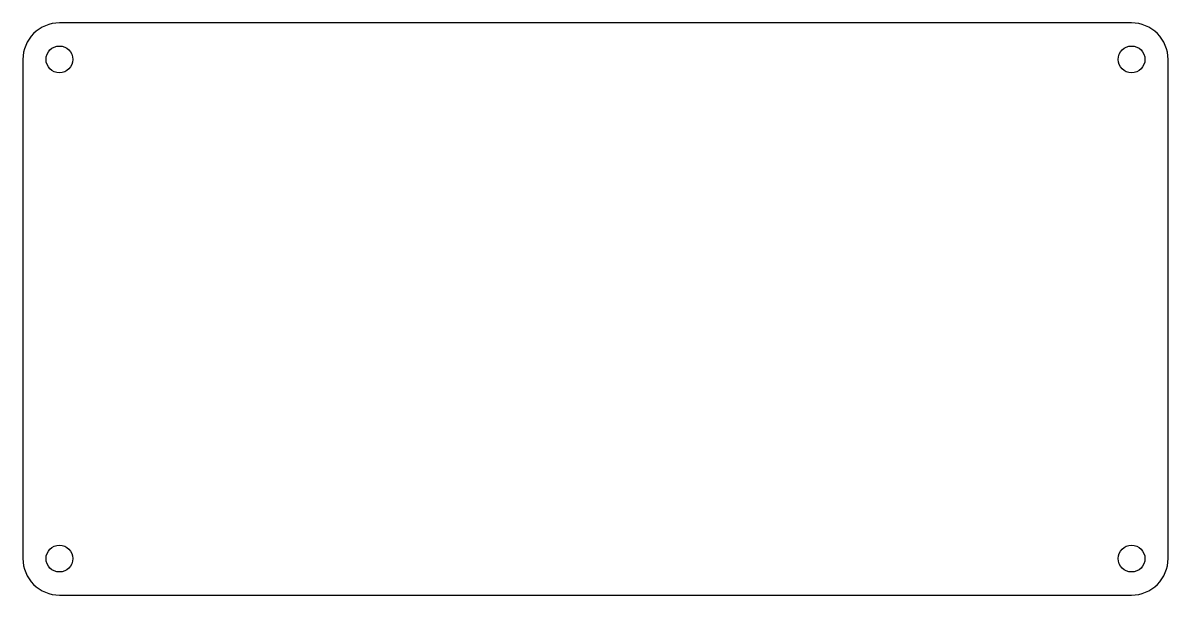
# Model space of a CAD drawing. Extents: x 75.9 to 169.9, y -65.6 to -18.6.
import ezdxf

# ---------------------------------------------------------------- set-up
doc = ezdxf.new("R2010")
doc.units = 0
doc.layers.get('0').update_dxf_attribs({"linetype": 'continuous'})

# ---------------------------------------------------------------- blocks, each defined once
blk = doc.blocks.new('PART__FEATURE')
at = {"color": 0}
for p, q in [((166.901736, -18.599422), (78.901738, -18.599424)), ((75.901736, -21.599422), (75.901739, -62.599426)), ((169.901737, -62.599428), (169.901739, -21.599423)), ((78.901741, -65.599424), (166.901737, -65.599424))]:
    blk.add_line(p, q, dxfattribs=at)
for centre in [(78.901736, -21.599424), (166.901737, -21.599424), (78.901739, -62.599424), (166.901739, -62.599426)]:
    blk.add_circle(centre, 1.1, dxfattribs=at)
for centre, radius, start, end in [((78.901736, -21.599424), 3, 89.9999618, 179.99996181), ((166.901737, -21.599424), 3.000002, 0.00001909, 90.0000191), ((78.901739, -62.599424), 3, -179.99996181, -89.9999618), ((166.901739, -62.599426), 2.999998, -90.0000382, -0.00003819)]:
    blk.add_arc(centre, radius, start, end, dxfattribs=at)

msp = doc.modelspace()

# ---------------------------------------------------------------- block references
at = {"color": 0}
msp.add_blockref('PART__FEATURE', (0, 0), dxfattribs=at)

doc.saveas('drawing.dxf')
